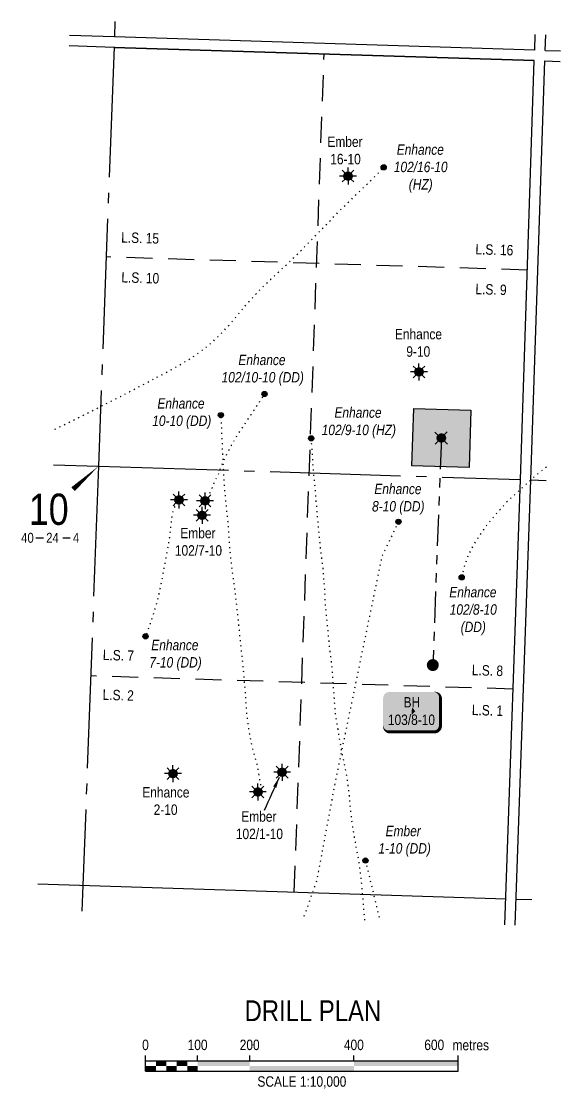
# Model space of a CAD drawing. Extents: x 337230 to 342918, y 5810288 to 5814863.
# Drawn here: x 342238 to 342756, y 5810737 to 5811762 of the extents above; entities that cross this region are included whole.
import ezdxf
from ezdxf.enums import TextEntityAlignment as Align

# ---------------------------------------------------------------- set-up
doc = ezdxf.new("R2010")
doc.units = 0
doc.header["$LTSCALE"] = 5
for name, pattern in [('foc-DOT', [1, 0.2, -0.8]), ('foc-DRILLPATH', [14.75, 6, -1.75, 1.75, -1.75, 1.75, -1.75]), ('foc-LSD', [8, 5, -3]), ('foc-QUARTERLINE', [33, 25, -3, 2, -3])]:
    doc.linetypes.add(name, pattern=pattern)
for name, color, linetype in [('10', 1, 'Continuous'), ('9', 3, 'Continuous'), ('ABADATA-DRILL', 8, 'foc-DOT'), ('ABADATA-DRILL-T', 8, 'Continuous'), ('AS-OWNER', 7, 'Continuous'), ('DETAIL-HZ-Existing', 8, 'foc-DOT'), ('DETAIL-T', 7, 'Continuous'), ('DRILL-T', 8, 'Continuous'), ('L-MON', 1, 'Continuous'), ('L-QSEC', 8, 'foc-QUARTERLINE'), ('L-SEC', 7, 'Continuous'), ('L-SECLBL', 7, 'Continuous'), ('L-SECTION-LSD', 7, 'foc-LSD'), ('P-PDRILLPATH', 12, 'foc-DRILLPATH'), ('P-PROPOSED', 10, 'Continuous'), ('P-PROPOSED-H', 21, 'Continuous')]:
    doc.layers.add(name, color=color, linetype=linetype)
doc.styles.add('100L', font='ARIALN.TTF', dxfattribs={"height": 11})
doc.styles.add('80', font='ARIALN.TTF', dxfattribs={"height": 10})
doc.styles.add('80CG', font='ARIALN.TTF', dxfattribs={"height": 10})
doc.styles.add('80L', font='ARIALN.TTF', dxfattribs={"height": 10})
doc.styles.add('SIMPLEX', font='ARIALN.TTF')
doc.dimstyles.new('Compass 5 000', dxfattribs={"dimscale": 5, "dimtxt": 9, "dimasz": 2, "dimexe": 0.2, "dimexo": 0.0625, "dimgap": 0.5, "dimtad": 0, "dimtih": 1, "dimtoh": 1, "dimzin": 0, "dimdsep": 46, "dimtxsty": '80CG', "dimcen": 0.1, "dimse1": 1, "dimse2": 1, "dimclrd": 256, "dimclrt": 256, "dimaunit": 1, "dimadec": 4, "dimazin": 0, "dimtfac": 0.06, "dimtofl": 0, "dimtmove": 0, "dimatfit": 1, "dimfxl": 0.2, "dimtolj": 1, "dimtzin": 0, "dimlwd": -1, "dimarcsym": 0})

# ---------------------------------------------------------------- blocks, each defined once
blk = doc.blocks.new('BH-Existing')
at = {"layer": 'ABADATA-DRILL-T'}
h = blk.add_hatch(color=256, dxfattribs=at)
h.dxf.hatch_style = 1
edge = h.paths.add_edge_path()
edge.add_arc((0, 0), 0.5, 0, 360)
blk.add_circle((0, 0), 0.5, dxfattribs=at)
blk = doc.blocks.new('plbh')
at = {"layer": 'L-MON'}
h = blk.add_hatch(color=255, dxfattribs=at)
h.dxf.hatch_style = 1
edge = h.paths.add_edge_path()
edge.add_arc((0, 0), 1.16, 0, 360)
h = blk.add_hatch(color=256, dxfattribs=at)
h.dxf.hatch_style = 1
h.paths.add_polyline_path([(-0.96, 0, 1), (0.96, 0, 1)])
h.paths.add_polyline_path([(0.91, 0, -1), (-0.91, 0, -1)], flags=16)
h.paths.add_polyline_path([(0.45, 0, -1), (-0.45, 0, -1)], flags=0)
h = blk.add_hatch(color=256, dxfattribs=at)
h.dxf.hatch_style = 1
h.paths.add_polyline_path([(-0.45, 0, 1), (0.45, 0, 1)])
h.paths.add_polyline_path([(0.4, 0, -1), (-0.4, 0, -1)], flags=16)
at = {"layer": 'L-MON', "color": 240}
for radius in [0.96, 0.91, 0.45, 0.4]:
    blk.add_circle((0, 0), radius, dxfattribs=at)
blk = doc.blocks.new('WC')
at = {"layer": 'L-MON'}
h = blk.add_hatch(color=255, dxfattribs=at)
h.dxf.hatch_style = 1
edge = h.paths.add_edge_path()
edge.add_arc((0, 0), 0.9, 0, 360)
at = {"layer": 'L-MON', "color": 240, "flags": 128}
for points in [[(-0.62, 0.5), (-1.23, 1.12)], [(0.52, 0.61), (1.13, 1.21)], [(-1.18, -1.18), (-0.56, -0.57)], [(1.16, -1.18), (0.56, -0.57)]]:
    blk.add_lwpolyline(points, dxfattribs=at)
at = {"layer": 'L-MON', "color": 240}
for radius in [0.8, 0.373]:
    blk.add_circle((0, 0), radius, dxfattribs=at)
blk = doc.blocks.new('GAS')
h = blk.add_hatch(color=255)
h.dxf.hatch_style = 1
edge = h.paths.add_edge_path()
edge.add_arc((0, 0), 0.9, 0, 360)
for p, q in [((-0.81, 0), (-1.62, 0)), ((-0.57, 0.57), (-1.14, 1.14)), ((0, 0.81), (0, 1.62)), ((0.57, 0.57), (1.14, 1.14)), ((1.62, 0), (0.81, 0)), ((-0.57, -0.57), (-1.14, -1.14)), ((0, -0.81), (0, -1.62)), ((1.14, -1.14), (0.57, -0.57))]:
    blk.add_line(p, q)
blk.add_circle((0, 0), 0.8)
blk = doc.blocks.new('L-SECLBL')
at = {"layer": '9', "color": 7}
for p, q in [((-5.1, -27.8), (-12.3, -27.8)), ((20.7, -27.8), (13.5, -27.8))]:
    blk.add_line(p, q, dxfattribs=at)
at = {"layer": '10', "color": 2, "style": 'SIMPLEX'}
blk.add_attdef('SEC', text='', height=30, dxfattribs=at).set_placement((0, 0), align=Align.MIDDLE)
at = {"layer": '10', "color": 5, "style": '80L'}
blk.add_attdef('TWP', text='', height=9.5, dxfattribs=at).set_placement((-14.4, -27.4), align=Align.MIDDLE_RIGHT)
blk.add_attdef('RGE', text='', height=9.5, dxfattribs=at).set_placement((3.6, -27.4), align=Align.MIDDLE_CENTER)
blk.add_attdef('MER', text='', height=9.5, dxfattribs=at).set_placement((23.2, -27.4), align=Align.MIDDLE_LEFT)
blk = doc.blocks.new('*U101')
h = blk.add_hatch(color=59)
edge = h.paths.add_edge_path()
edge.add_line((-21.5, -20), (21.5, -20))
edge.add_arc((21.5, -14), 6, 270, 360)
edge.add_line((27.5, -14), (27.5, 12.5))
edge.add_arc((21.5, 12.5), 6, 0, 90)
edge.add_line((21.5, 18.5), (-21.5, 18.5))
edge.add_arc((-21.5, 12.5), 6, 90, 180)
edge.add_line((-27.5, 12.5), (-27.5, -14))
edge.add_arc((-21.5, -14), 6, 180, 270)
at = {"color": 1, "flags": 128}
blk.add_lwpolyline([(-21.5, -20, 3, 3, 0), (21.5, -20, 3, 3, 0.414214), (27.5, -14, 3, 3, 0), (27.5, 12.5, 3, 0, 0.414214), (21.5, 18.5, 0, 0, 0), (-21.5, 18.5, 0, 0, 0.414214), (-27.5, 12.5, 0, 0, 0), (-27.5, -14, 0, 3, 0.414214)], format="xyseb", close=True, dxfattribs=at)
blk.add_lwpolyline([(3.4, -0.1, 0, 7.5, 0), (0, 0, 0, 0, 0)], format="xyseb", dxfattribs=at)
at = {"color": 1, "style": '80'}
blk.add_attdef('ENTER_TEXT_001', (-36, -5), '', height=10, dxfattribs=at)
blk = doc.blocks.new('*U52')
at = {"color": 0}
for p, q in [((-150, 0), (-150, 15)), ((-100, 10), (-100, 15)), ((-50, 10), (-50, 15)), ((50, 10), (50, 15)), ((150.2, 0), (150.2, 15)), ((-150, 10), (150.2, 10)), ((-150, 0), (150.2, 0))]:
    blk.add_line(p, q, dxfattribs=at)
for points in [[(-150, 5), (-140, 5), (-150, 0), (-140, 0)], [(-140, 10), (-130, 10), (-140, 5), (-130, 5)], [(-130, 5), (-120, 5), (-130, 0), (-120, 0)], [(-120, 10), (-110, 10), (-120, 5), (-110, 5)], [(-110, 5), (-100, 5), (-110, 0), (-100, 0)], [(-100, 10), (-50, 10), (-100, 5), (-50, 5)], [(-50, 5), (50, 5), (-50, 0), (50, 0)], [(50, 10), (150.2, 10), (50, 5), (150.2, 5)]]:
    blk.add_solid(points, dxfattribs=at)
at = {"color": 0, "style": '80'}
blk.add_text('metres', height=10, dxfattribs=at).set_placement((162.2, 20), align=Align.CENTER)
at = {"color": 0, "char_height": 10, "style": '80'}
for s, insert, attachment_point in [('0', (-150, 30.2), 2), ('100', (-100, 30.2), 2), ('200', (-50, 30.2), 2), ('400', (50, 30.2), 2), ('600', (136.7, 30.2), 3), ('SCALE 1:10,000', (0.1, -5), 2)]:
    blk.add_mtext(s, dxfattribs=dict(at, insert=insert, attachment_point=attachment_point))

msp = doc.modelspace()

# ---------------------------------------------------------------- hatches: boundary and pattern name
at = {"layer": 'P-PROPOSED-H'}
h = msp.add_hatch(color=256, dxfattribs=at)
h.dxf.hatch_style = 1
h.paths.add_polyline_path([(342614.949, 5811390.346), (342669.922, 5811388.606), (342668.181, 5811333.633), (342613.209, 5811335.374)])

# ---------------------------------------------------------------- linework, layer by layer
at = {"layer": 'ABADATA-DRILL', "flags": 128}
for points in [[(342270.571, 5811370.39), (342289.909, 5811379.826), (342298.635, 5811384.191), (342307.317, 5811388.602), (342316.006, 5811393.054), (342324.712, 5811397.445), (342333.409, 5811401.841), (342342.044, 5811406.339), (342350.666, 5811410.883), (342359.267, 5811415.387), (342367.838, 5811419.917), (342376.455, 5811424.461), (342382.719, 5811427.792), (342385.053, 5811429.056), (342393.49, 5811433.906), (342401.732, 5811439.072), (342409.769, 5811444.566), (342417.487, 5811450.541), (342424.801, 5811456.979), (342431.66, 5811463.763), (342431.743, 5811463.85), (342438.271, 5811471.065), (342444.484, 5811478.425), (342450.8, 5811485.877), (342457.162, 5811493.193), (342463.704, 5811500.372), (342470.47, 5811507.364), (342477.471, 5811514.198), (342484.586, 5811520.838), (342491.733, 5811527.402), (342498.873, 5811534.041), (342505.783, 5811540.828), (342512.599, 5811547.829), (342519.342, 5811554.891), (342526.089, 5811561.904), (342532.895, 5811568.869), (342539.745, 5811575.848), (342546.614, 5811582.752), (342553.55, 5811589.593), (342560.546, 5811596.422), (342567.522, 5811603.242), (342574.468, 5811610.078), (342581.284, 5811616.923), (342586.168, 5811621.94)], [(342414.193, 5811302.064), (342414.193, 5811302.064), (342414.243, 5811302.062), (342414.504, 5811302.234), (342414.389, 5811302.568), (342414.023, 5811302.99), (342414.387, 5811303.398), (342415.473, 5811303.713), (342416.361, 5811303.649), (342416.42, 5811303.612), (342416.486, 5811303.625), (342416.579, 5811303.717), (342416.69, 5811303.903), (342416.805, 5811304.195), (342416.917, 5811304.561), (342417.06, 5811304.972), (342417.246, 5811305.431), (342417.483, 5811305.954), (342417.763, 5811306.55), (342418.127, 5811307.274), (342418.604, 5811308.104), (342419.139, 5811308.992), (342419.685, 5811309.93), (342420.213, 5811310.918), (342420.722, 5811311.932), (342421.185, 5811312.958), (342421.63, 5811313.984), (342422.065, 5811315.04), (342422.502, 5811316.162), (342422.946, 5811317.358), (342423.408, 5811318.609), (342423.913, 5811319.843), (342424.519, 5811321.074), (342425.206, 5811322.338), (342425.91, 5811323.641), (342426.589, 5811324.964), (342427.235, 5811326.364), (342427.865, 5811327.87), (342428.468, 5811329.471), (342429.058, 5811331.143), (342429.659, 5811332.84), (342430.324, 5811334.634), (342431.045, 5811336.492), (342431.812, 5811338.368), (342432.646, 5811340.292), (342433.577, 5811342.288), (342434.61, 5811344.321), (342435.694, 5811346.397), (342436.794, 5811348.522), (342437.855, 5811350.639), (342438.896, 5811352.787), (342439.982, 5811354.933), (342441.122, 5811357.042), (342443.147, 5811360.493), (342445.669, 5811364.453), (342446.979, 5811366.427), (342448.301, 5811368.41), (342449.653, 5811370.427), (342451, 5811372.435), (342452.342, 5811374.447), (342453.675, 5811376.485), (342454.998, 5811378.538), (342456.316, 5811380.596), (342457.645, 5811382.639), (342459.007, 5811384.671), (342460.386, 5811386.727), (342461.775, 5811388.808), (342463.19, 5811390.919), (342464.638, 5811393.083), (342466.101, 5811395.301), (342467.577, 5811397.565), (342469.064, 5811399.873), (342471.837, 5811404.19)], [(342465.454, 5811022.115), (342465.454, 5811022.115), (342465.412, 5811022.067), (342465.431, 5811021.891), (342465.589, 5811021.961), (342465.74, 5811022.001), (342465.805, 5811021.839), (342465.871, 5811022.167), (342466.805, 5811022.751), (342468.085, 5811023.31), (342468.934, 5811023.727), (342469.163, 5811023.53), (342469.186, 5811023.484), (342469.196, 5811023.484), (342469.147, 5811023.665), (342469.007, 5811024.13), (342468.802, 5811024.878), (342468.608, 5811025.84), (342468.47, 5811026.955), (342468.315, 5811028.206), (342468.093, 5811029.664), (342467.793, 5811031.351), (342467.436, 5811033.264), (342467.05, 5811035.383), (342466.673, 5811037.637), (342466.324, 5811039.945), (342465.98, 5811042.283), (342465.565, 5811044.734), (342465.038, 5811047.283), (342464.382, 5811049.992), (342463.596, 5811052.9), (342462.694, 5811056.042), (342461.719, 5811059.441), (342460.708, 5811063.092), (342459.725, 5811066.972), (342458.788, 5811071.066), (342457.923, 5811075.333), (342457.536, 5811077.577), (342456.045, 5811087.814), (342455.472, 5811092.446), (342454.94, 5811096.982), (342454.455, 5811101.561), (342454.089, 5811106.277), (342453.826, 5811111.059), (342453.563, 5811115.851), (342453.234, 5811120.641), (342452.869, 5811125.376), (342452.437, 5811130.209), (342452.006, 5811134.887), (342451.632, 5811139.367), (342451.229, 5811144.004), (342450.725, 5811148.774), (342450.181, 5811153.546), (342449.652, 5811158.317), (342449.138, 5811163.092), (342448.649, 5811167.867), (342448.15, 5811172.637), (342447.655, 5811177.362), (342447.196, 5811182.14), (342446.742, 5811186.919), (342446.213, 5811191.69), (342445.663, 5811196.406), (342445.144, 5811201.182), (342444.61, 5811205.953), (342444.01, 5811210.711), (342443.448, 5811215.378), (342442.889, 5811220), (342442.263, 5811224.709), (342441.61, 5811229.514), (342440.915, 5811234.266), (342440.314, 5811238.974), (342439.81, 5811243.749), (342439.325, 5811248.324), (342438.896, 5811253.101), (342438.528, 5811257.887), (342438.159, 5811262.673), (342437.816, 5811267.457), (342437.488, 5811272.247), (342437.156, 5811276.936), (342436.771, 5811281.512), (342436.302, 5811286.136), (342435.783, 5811290.912), (342435.3, 5811295.686), (342434.831, 5811300.465), (342434.372, 5811305.244), (342433.924, 5811310.027), (342433.54, 5811314.809), (342433.227, 5811319.603), (342432.947, 5811324.345), (342432.694, 5811329.137), (342432.411, 5811333.925), (342432.143, 5811338.718), (342431.897, 5811343.414), (342431.644, 5811348.206), (342431.449, 5811352.956), (342431.305, 5811357.704), (342431.114, 5811362.399), (342430.901, 5811367.195), (342430.713, 5811371.995), (342430.396, 5811377.434), (342429.953, 5811383.924)], [(342568.021, 5810898.845), (342566.896, 5810912.454), (342566.536, 5810917.189), (342566.157, 5810921.96), (342565.703, 5810926.739), (342565.268, 5810931.467), (342564.351, 5810940.769), (342563.233, 5810950.303), (342562.533, 5810955.054), (342561.672, 5810959.776), (342559.869, 5810969.202), (342559.006, 5810973.719), (342558.175, 5810978.444), (342557.415, 5810983.183), (342556.624, 5810987.917), (342555.919, 5810992.669), (342555.316, 5810997.332), (342554.757, 5811002.099), (342554.321, 5811006.827), (342553.931, 5811011.563), (342553.522, 5811016.345), (342553.038, 5811021.12), (342552.438, 5811025.878), (342551.834, 5811030.491), (342551.201, 5811035.151), (342550.333, 5811040.278), (342549.38, 5811044.928), (342548.398, 5811049.628), (342547.419, 5811054.274), (342546.427, 5811058.97), (342545.566, 5811063.537), (342544.72, 5811068.113), (342543.913, 5811072.788), (342543.15, 5811077.476), (342542.375, 5811082.21), (342541.621, 5811086.843), (342540.792, 5811091.624), (342540.087, 5811096.371), (342539.596, 5811101.09), (342539.215, 5811105.812), (342538.911, 5811110.595), (342538.603, 5811115.389), (342538.233, 5811119.974), (342537.904, 5811124.459), (342537.551, 5811129.244), (342537.201, 5811133.979), (342536.877, 5811138.763), (342536.46, 5811143.44), (342535.965, 5811148.21), (342535.408, 5811152.877), (342534.763, 5811157.636), (342534.195, 5811162.148), (342533.741, 5811166.927), (342533.328, 5811171.564), (342532.871, 5811176.393), (342532.395, 5811181.117), (342531.852, 5811185.788), (342531.362, 5811190.513), (342530.938, 5811195.14), (342530.529, 5811199.927), (342530.221, 5811204.566), (342529.968, 5811209.207), (342529.704, 5811214.005), (342529.441, 5811218.797), (342529.078, 5811223.583), (342528.704, 5811228.368), (342528.315, 5811233.155), (342527.898, 5811237.837), (342527.389, 5811242.607), (342526.758, 5811247.166), (342526.146, 5811251.875), (342525.587, 5811256.642), (342525.063, 5811261.413), (342524.612, 5811265.991), (342524.184, 5811270.773), (342523.72, 5811275.547), (342523.256, 5811280.326), (342522.842, 5811285.108), (342522.47, 5811289.944), (342522.058, 5811294.626), (342521.594, 5811299.405), (342521.17, 5811304.182), (342520.805, 5811308.768), (342520.473, 5811313.607), (342520.037, 5811318.335), (342519.52, 5811323.161), (342519.014, 5811327.881), (342518.56, 5811332.664), (342518.255, 5811337.403), (342518.087, 5811340.501), (342517.823, 5811345.293), (342517.528, 5811349.881), (342517.165, 5811354.667), (342516.612, 5811361.64)], [(342742.402, 5811333.946), (342740.24, 5811332.323), (342738.669, 5811331.098), (342736.703, 5811329.566), (342734.731, 5811328.029), (342732.788, 5811326.457), (342730.884, 5811324.833), (342729.013, 5811323.172), (342727.182, 5811321.476), (342725.345, 5811319.78), (342721.637, 5811316.423), (342719.772, 5811314.758), (342716.074, 5811311.401), (342714.237, 5811309.705), (342712.401, 5811308.008), (342710.545, 5811306.338), (342708.689, 5811304.657), (342706.876, 5811302.935), (342705.102, 5811301.171), (342703.372, 5811299.366), (342701.661, 5811297.546), (342699.975, 5811295.7), (342698.332, 5811293.817), (342696.699, 5811291.924), (342695.046, 5811290.046), (342693.374, 5811288.189), (342691.707, 5811286.327), (342690.074, 5811284.429), (342688.48, 5811282.505), (342686.93, 5811280.544), (342685.404, 5811278.562), (342683.898, 5811276.57), (342682.401, 5811274.562), (342680.929, 5811272.544), (342679.501, 5811270.489), (342678.66, 5811269.245), (342678.112, 5811268.413), (342676.753, 5811266.315), (342675.428, 5811264.197), (342674.112, 5811262.068), (342672.807, 5811259.939), (342671.54, 5811257.784), (342670.328, 5811255.597), (342669.19, 5811253.373), (342668.12, 5811251.116), (342667.129, 5811248.821), (342666.208, 5811246.495), (342665.351, 5811244.146), (342664.558, 5811241.775), (342663.829, 5811239.382), (342663.175, 5811236.972), (342662.623, 5811234.788), (342661.062, 5811228.219)], [(342389.17, 5811302.886), (342389.17, 5811302.886), (342389.155, 5811302.886), (342389.088, 5811303.123), (342388.64, 5811303.363), (342388.027, 5811303.278), (342387.637, 5811303.436), (342387.286, 5811303.728), (342387.281, 5811303.723), (342387.294, 5811303.653), (342387.323, 5811303.472), (342387.363, 5811303.185), (342387.416, 5811302.803), (342387.452, 5811302.367), (342387.447, 5811301.906), (342387.366, 5811301.434), (342387.195, 5811300.944), (342386.957, 5811300.416), (342386.713, 5811299.839), (342386.483, 5811299.246), (342386.229, 5811298.514), (342385.973, 5811297.717), (342385.741, 5811296.899), (342385.535, 5811296.125), (342385.355, 5811295.35), (342385.194, 5811294.555), (342384.966, 5811293.732), (342384.638, 5811292.877), (342384.268, 5811291.958), (342383.9, 5811290.964), (342383.549, 5811289.895), (342383.231, 5811288.735), (342382.939, 5811287.458), (342382.674, 5811286.091), (342382.452, 5811284.667), (342382.278, 5811283.182), (342382.128, 5811281.666), (342381.977, 5811279.944), (342381.801, 5811278.089), (342381.597, 5811276.159), (342381.387, 5811274.174), (342381.195, 5811272.134), (342380.99, 5811270.024), (342380.454, 5811266.194), (342380.056, 5811263.975), (342379.652, 5811261.717), (342379.272, 5811259.457), (342378.874, 5811257.234), (342378.461, 5811255.036), (342378.053, 5811252.822), (342377.682, 5811250.643), (342377.336, 5811248.493), (342376.965, 5811246.358), (342376.575, 5811244.224), (342376.185, 5811242.111), (342375.796, 5811239.997), (342375.396, 5811237.873), (342374.996, 5811235.75), (342374.595, 5811233.596), (342374.199, 5811231.453), (342373.823, 5811229.308), (342373.462, 5811227.144), (342372.839, 5811223.726), (342372.404, 5811221.604), (342372.193, 5811220.635), (342371.955, 5811219.497), (342371.413, 5811216.998), (342370.929, 5811214.927), (342370.45, 5811212.817), (342369.989, 5811210.69), (342368.993, 5811206.409), (342368.457, 5811204.24), (342367.905, 5811202.087), (342367.294, 5811199.93), (342366.669, 5811197.804), (342365.381, 5811193.628), (342363.277, 5811187.448), (342361.883, 5811183.425), (342358.359, 5811173.468), (342357.613, 5811171.481)], [(342600.371, 5811281.496), (342584.381, 5811248.012), (342539.456, 5811031.129), (342521.902, 5810937.295), (342509.044, 5810900.721)], [(342568.654, 5810956.241), (342582.591, 5810898.382)]]:
    msp.add_lwpolyline(points, dxfattribs=at)
at = {"layer": 'L-QSEC'}
for p, q in [((342328.255, 5811762.082), (342327.701, 5811747.158)), ((342327.342, 5811737.471), (342312.406, 5811334.886)), ((342269.304, 5811336.25), (342312.406, 5811334.886)), ((342312.406, 5811334.886), (342297.477, 5810932.456)), ((342312.406, 5811334.886), (342717.496, 5811322.067)), ((342727.55, 5811321.712), (342741.967, 5811321.186)), ((342297.477, 5810932.456), (342296.55, 5810907.478))]:
    msp.add_line(p, q, dxfattribs=at)
at = {"layer": 'L-SEC'}
for p, q in [((342731.226, 5811734.466), (342327.644, 5811747.16)), ((342731.226, 5811734.466), (342731.709, 5811749.392)), ((342741.279, 5811734.133), (342741.762, 5811749.076)), ((342327.347, 5811737.104), (342284.226, 5811738.451)), ((342327.328, 5811737.105), (342730.688, 5811724.418)), ((342730.688, 5811724.418), (342327.328, 5811737.105)), ((342741.279, 5811734.133), (342756.011, 5811733.637)), ((342717.496, 5811322.067), (342730.688, 5811724.418)), ((342727.551, 5811321.738), (342740.743, 5811724.087)), ((342740.743, 5811724.087), (342755.669, 5811723.584)), ((342740.954, 5811724.093), (342740.954, 5811724.099)), ((342702.401, 5810894.571), (342717.496, 5811322.067)), ((342712.456, 5810894.251), (342727.55, 5811321.712)), ((342254.375, 5810933.827), (342703.283, 5810919.55)), ((342713.338, 5810919.231), (342728.265, 5810918.756))]:
    msp.add_line(p, q, dxfattribs=at)
msp.add_lwpolyline([(342327.701, 5811747.158), (342284.599, 5811748.503)], dxfattribs=at)
at = {"layer": 'L-SECLBL', "flags": 128}
msp.add_lwpolyline([(342312.406, 5811334.886, 0, 4.999, 0), (342288.059, 5811312.8, 0, 0, 0)], format="xyseb", dxfattribs=at)
at = {"layer": 'L-SECTION-LSD'}
for p, q in [((342500.38, 5810926.003), (342529.008, 5811730.761)), ((342724.092, 5811523.242), (342320.5, 5811535.822)), ((342710.389, 5811120.809), (342305.574, 5811133.498))]:
    msp.add_line(p, q, dxfattribs=at)
at = {"layer": 'P-PDRILLPATH', "flags": 128}
msp.add_lwpolyline([(342641.55, 5811361.985), (342633.301, 5811143.918)], dxfattribs=at)
at = {"layer": 'P-PROPOSED'}
msp.add_lwpolyline([(342614.949, 5811390.346), (342669.922, 5811388.606), (342668.181, 5811333.633), (342613.209, 5811335.374)], close=True, dxfattribs=at)

# ---------------------------------------------------------------- block references
at = {"layer": 'ABADATA-DRILL-T', "xscale": 4.998894700000004, "yscale": 4.998894700000004, "zscale": 4.998894700000004}
for p in [(342586.172, 5811621.956), (342471.837, 5811404.19), (342429.953, 5811383.924), (342516.612, 5811361.64), (342600.371, 5811281.496), (342661.062, 5811228.219), (342357.613, 5811171.481), (342568.654, 5810956.241)]:
    msp.add_blockref('BH-Existing', p, dxfattribs=at)
at = {"layer": 'AS-OWNER'}
ref = msp.add_blockref('*U101', (342613.146, 5811099.714), dxfattribs=dict(at, xscale=0.999436845640101, yscale=0.999436845640101, zscale=0.999436845640101))
ref.add_attrib('ENTER_TEXT_001', 'BH', (342605.251, 5811103.216), dxfattribs={"layer": '0', "color": 1, "height": 9.9944, "style": '80'})
ref.add_attrib('ENTER_TEXT_002', '103/8-10', (342590.215, 5811086.388), dxfattribs={"layer": '0', "color": 1, "height": 9.9944, "style": '80'})
at = {"layer": 'DETAIL-T'}
msp.add_blockref('*U52', (342507.547, 5810754.032), dxfattribs=at)
at = {"layer": 'DRILL-T', "xscale": 4.998894700000004, "yscale": 4.998894700000004, "zscale": 4.998894700000004}
for p in [(342551.923, 5811613.51), (342620.048, 5811425.417), (342389.66, 5811302.503), (342414.677, 5811301.681), (342411.872, 5811287.741), (342383.897, 5811039.664), (342488.686, 5811040.997), (342465.412, 5811022.067)]:
    msp.add_blockref('GAS', p, dxfattribs=at)
at = {"layer": 'L-MON', "xscale": 4.998894700000004, "yscale": 4.998894700000004, "zscale": 4.998894700000004}
for name, p in [('WC', (342641.55, 5811361.985)), ('plbh', (342633.301, 5811143.918))]:
    msp.add_blockref(name, p, dxfattribs=at)
at = {"layer": 'L-SECLBL', "xscale": 1.00022110887833, "yscale": 1.00022110887833, "zscale": 1.00022110887833}
msp.add_blockref('L-SECLBL', (342264.692, 5811293.559), dxfattribs=at).add_auto_attribs({'SEC': '10', 'TWP': '40', 'RGE': '24', 'MER': '4'})

# ---------------------------------------------------------------- texts
at = {"layer": 'DETAIL-HZ-Existing', "char_height": 10.00342, "attachment_point": 1, "style": '80L'}
for s, width, gutter_width, insert in [('\\pi9.4063;Ember \\P\\pi12.149;16-10', 51.8116, 49.989, (342522.726, 5811651.485)), ('\\pi3.7052;{\\fArial Narrow|b0|i1|c0|p34;Enhance \\P\\pi0.89383;102/16-10\\P\\pi15.271;(HZ)}', 51.8116, 49.989, (342595.004, 5811643.962)), ('\\pi0.48612;Enhance\\P\\pi11.448;9-10', 44.80716, 49.978, (342596.436, 5811466.725)), ('\\pi16.995;{\\fArial Narrow|b0|i1|c0|p34;Enhance \\P\\pi0.89089;102/10-10 (DD)}', 78.39053, 49.989, (342429.706, 5811441.989)), ('\\pi5.8501;{\\fArial Narrow|b0|i1|c0|p34;Enhance \\P\\pi0.89956;10-10 (DD)}', 56.10146, 49.989, (342363.142, 5811400.197)), ('\\pi13.174;{\\fArial Narrow|b0|i1|c0|p34;Enhance \\P\\pi0.89174;102/9-10 (HZ)}', 70.74977, 49.989, (342525.755, 5811391.427)), ('\\pi11.77;{\\fArial Narrow|b0|i1|c0|p34;Enhance \\P\\pi9.5835;8-10 (DD)}', 67.94222, 49.989, (342565.45, 5811318.094)), ('\\pi9.4063;Ember \\P\\pi4.1828;102/7-10', 51.8116, 49.989, (342381.582, 5811275.685)), ('\\pi0.52426;{\\fArial Narrow|b0|i1|c0|p34;Enhance \\P\\pi0.89956;102/8-10\\P\\pi11.456;(DD)}', 45.44979, 49.989, (342648.63, 5811218.966)), ('\\pi3.7052;{\\fArial Narrow|b0|i1|c0|p34;Enhance \\P\\pi1.7877;7-10 (DD)}', 51.8116, 49.989, (342359.417, 5811168.211)), ('\\pi3.9883;Enhance \\P\\pi14.882;2-10', 51.8116, 49.989, (342350.518, 5811026.771)), ('\\pi5.8876;Ember \\P\\pi0.66414;102/1-10', 44.77426, 49.989, (342443.615, 5811003.516)), ('\\pi16.875;{\\fArial Narrow|b0|i1|c0|p34;Ember\\P\\pi10.007;1-10 (DD)}', 67.94222, 49.989, (342571.117, 5810989.591))]:
    msp.add_mtext_dynamic_manual_height_columns(s, width=width, gutter_width=gutter_width, heights=[0], dxfattribs=dict(at, insert=insert))
at = {"layer": 'DETAIL-T', "color": 3, "insert": (342518.207, 5810811.98), "char_height": 20, "width": 223.85802, "attachment_point": 5, "style": '80CG'}
msp.add_mtext('DRILL PLAN', dxfattribs=at)
at = {"layer": 'L-SECTION-LSD', "insert": (342674.415, 5811510.099), "char_height": 9.9978, "attachment_point": 1, "rotation": 358.214748, "style": '100L', "bg_fill": 3, "box_fill_scale": 1.5, "bg_fill_color": 256, "bg_fill_transparency": 0}
msp.add_mtext_dynamic_manual_height_columns('L.S. 9', width=30.52053, gutter_width=54.988, heights=[0], dxfattribs=at)

# ---------------------------------------------------------------- leaders
at = {"layer": 'DETAIL-HZ-Existing', "linetype": 'ByBlock', "path_type": 1}
msp.add_leader([(342485.782, 5811035.858), (342471.481, 5811004.357)], dimstyle='Compass 5 000', override={"dimgap": 0.5, "dimtad": 0}, dxfattribs=at)

# ---------------------------------------------------------------- next in the draw order: texts
at = {"layer": 'L-SECTION-LSD', "attachment_point": 1, "style": '100L', "bg_fill": 3, "box_fill_scale": 1.5, "bg_fill_color": 256, "bg_fill_transparency": 0}
for s, width, insert, char_height, rotation in [('\\pi1.8454;L.S. 15', 36.8513, (342332.561, 5811559.733), 9.99779, 358.214748), ('L.S. 16', 36.93327, (342674.415, 5811548.375), 9.9978, 358.214748), ('\\pi2.0286;L.S. 10', 36.94588, (342332.561, 5811521.456), 9.99779, 358.214748), ('\\pi2.3056;L.S. 7', 30.87364, (342314.468, 5811158.886), 9.99779, 358.204657), ('L.S. 8', 30.39442, (342670.978, 5811144.23), 9.9978, 358.204657), ('\\pi2.14;L.S. 2', 30.64664, (342314.468, 5811120.61), 9.99779, 358.204657), ('L.S. 1', 29.98456, (342670.978, 5811105.954), 9.9978, 358.204657)]:
    msp.add_mtext_dynamic_manual_height_columns(s, width=width, gutter_width=54.988, heights=[0], dxfattribs=dict(at, insert=insert, char_height=char_height, rotation=rotation))

doc.saveas('drawing.dxf')
